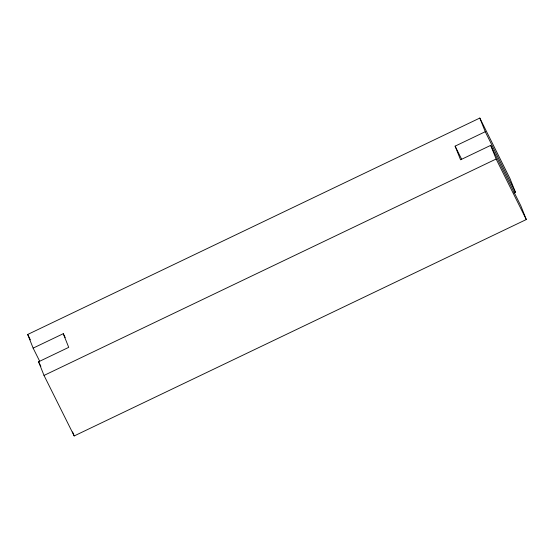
<?xml version="1.0" encoding="UTF-8"?>
<svg xmlns="http://www.w3.org/2000/svg" width="554" height="554" viewBox="0 0 554 554"><rect width="100%" height="100%" fill="white"/><g stroke="black" fill="none" stroke-linecap="round" stroke-linejoin="round"><path stroke-width="0.83" d="M39.632 361.146L33.136 348.127L27.7 334.471L479.812 118.057L509.985 178.568L515.421 192.217L513.877 192.958M33.136 348.127L63.281 333.695L65.192 337.524M63.281 333.695L68.717 347.351L38.579 361.783L44.015 375.432L74.188 435.943L526.3 219.529L520.864 205.873L490.692 145.363L460.554 159.794L455.111 146.138L485.256 131.713L479.812 118.057M44.015 375.432L496.128 159.019L490.692 145.363M485.256 131.713L515.421 192.217M496.128 159.019L526.3 219.529M455.111 146.138L461.607 159.157M27.7 334.471L30.373 339.831M38.579 361.783L40.871 366.374M72.588 431.926L74.188 435.943"/></g></svg>
